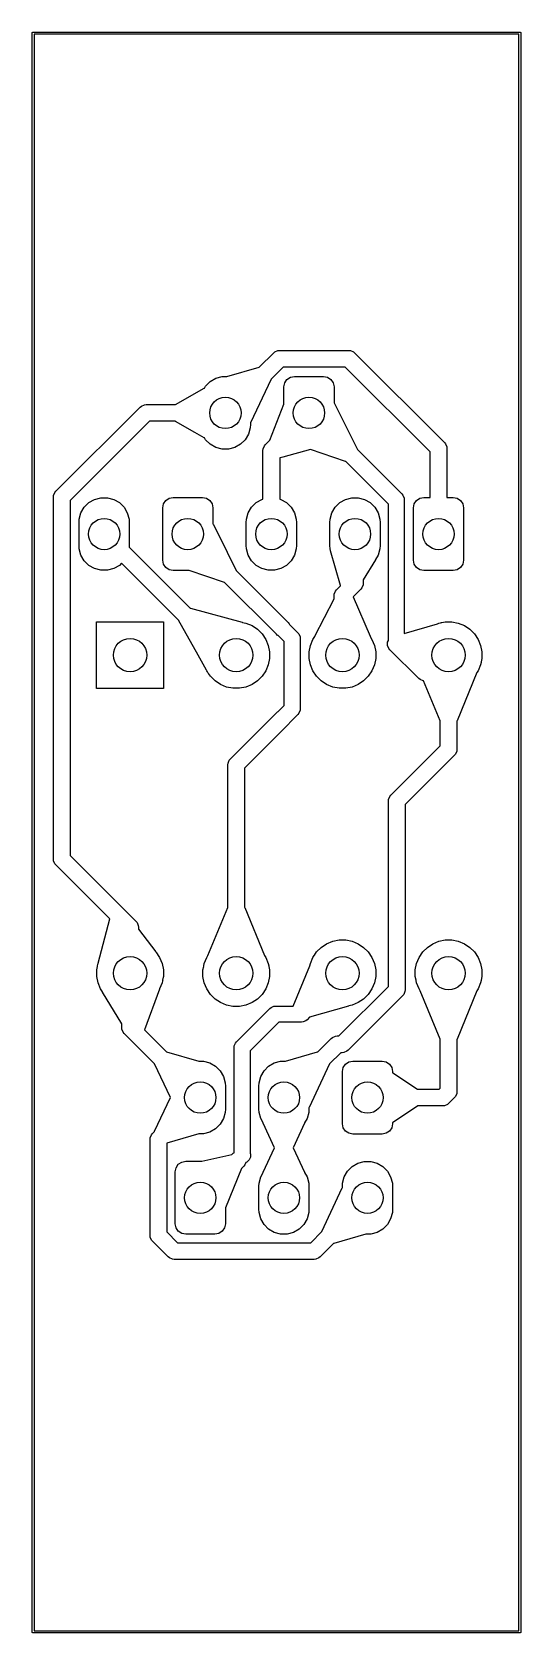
# Model space of a CAD drawing. Extents: x 144.8 to 156.5, y -78.8 to -40.5.
import ezdxf

# ---------------------------------------------------------------- set-up
doc = ezdxf.new("R2010")
doc.units = 0
doc.layers.add('BLACK', color=7, linetype='CONTINUOUS')

msp = doc.modelspace()

# ---------------------------------------------------------------- linework, layer by layer
at = {"layer": 'BLACK', "linetype": 'CONTINUOUS'}
for p, q in [((144.775, -40.5), (144.776903, -40.490433)), ((144.775, -78.8), (144.775, -40.5)), ((144.776903, -40.490433), (144.790433, -40.476903)), ((144.790433, -40.476903), (144.8, -40.475)), ((144.8, -40.475), (156.446071, -40.475)), ((144.825, -40.525), (144.825, -78.775)), ((156.421071, -40.525), (144.825, -40.525)), ((156.421071, -78.775), (156.421071, -40.525)), ((156.446071, -40.475), (156.455638, -40.476903)), ((156.455638, -40.476903), (156.469168, -40.490433)), ((156.469168, -40.490433), (156.471071, -40.5)), ((156.471071, -40.5), (156.471071, -78.8)), ((150.21138, -48.505777), (150.556492, -48.160666)), ((150.556492, -48.160666), (150.586799, -48.135793)), ((150.586799, -48.135793), (150.658895, -48.10593)), ((150.658895, -48.10593), (150.697913, -48.102087)), ((150.697913, -48.102087), (152.351004, -48.102087)), ((152.351004, -48.102087), (152.390022, -48.10593)), ((152.390022, -48.10593), (152.462118, -48.135793)), ((152.462118, -48.135793), (152.492425, -48.160666)), ((152.492425, -48.160666), (154.641421, -50.309661)), ((149.436856, -48.730133), (150.207133, -48.505314)), ((150.207133, -48.505314), (150.21138, -48.505777)), ((150.780755, -48.502087), (150.494224, -48.788617)), ((152.268162, -48.502087), (150.780755, -48.502087)), ((154.3, -50.533925), (152.268162, -48.502087)), ((148.205881, -49.396628), (148.889173, -49.004867)), ((148.889173, -49.004867), (148.898051, -49.003726)), ((148.898051, -49.003726), (148.898447, -49.003979)), ((148.898447, -49.003979), (148.923988, -48.959743)), ((148.923988, -48.959743), (149.034743, -48.848988)), ((149.034743, -48.848988), (149.17039, -48.770672)), ((149.17039, -48.770672), (149.321684, -48.730133)), ((149.321684, -48.730133), (149.436856, -48.730133)), ((150.493153, -48.793644), (150.004732, -49.838405)), ((150.494254, -48.788689), (150.493153, -48.793644)), ((150.494224, -48.788617), (150.494254, -48.788689)), ((150.8, -48.975), (150.81903, -48.879329)), ((150.8, -49.387622), (150.8, -48.975)), ((150.81903, -48.879329), (150.873223, -48.798223)), ((150.873223, -48.798223), (150.954329, -48.74403)), ((150.954329, -48.74403), (151.05, -48.725)), ((151.05, -48.725), (151.75, -48.725)), ((151.75, -48.725), (151.845671, -48.74403)), ((151.845671, -48.74403), (151.926777, -48.798223)), ((151.926777, -48.798223), (151.98097, -48.879329)), ((151.98097, -48.879329), (152, -48.975)), ((152, -48.975), (152, -49.356665)), ((145.3462, -51.473202), (147.360823, -49.458579)), ((147.360823, -49.458579), (147.39113, -49.433706)), ((147.39113, -49.433706), (147.463226, -49.403843)), ((147.463226, -49.403843), (147.502244, -49.4)), ((147.502244, -49.4), (148.202808, -49.4)), ((148.202808, -49.4), (148.203427, -49.398505)), ((148.203427, -49.398505), (148.205881, -49.396628)), ((150.462736, -50.254421), (150.79587, -49.391956)), ((150.79587, -49.391956), (150.8, -49.387622)), ((152, -49.356665), (152.004867, -49.361206)), ((152.004867, -49.361206), (152.123911, -49.599293)), ((147.585086, -49.8), (145.687621, -51.697465)), ((148.203278, -49.8), (147.585086, -49.8)), ((148.205881, -49.803371), (148.203278, -49.8)), ((148.666808, -50.067641), (148.205881, -49.803371)), ((150.004732, -49.838405), (150, -49.842732)), ((150, -49.842732), (150, -49.875)), ((152.123911, -49.599293), (152.560116, -50.471703)), ((148.889171, -50.195131), (148.666808, -50.067641)), ((148.89601, -50.196636), (148.889171, -50.195131)), ((148.898157, -50.195517), (148.89601, -50.196636)), ((148.923988, -50.240257), (148.898157, -50.195517)), ((149.954328, -50.10461), (149.876012, -50.240257)), ((149.994867, -49.953316), (149.954328, -50.10461)), ((150, -49.875), (149.994867, -49.953316)), ((149.034743, -50.351012), (148.923988, -50.240257)), ((149.17039, -50.429328), (149.034743, -50.351012)), ((149.321684, -50.469867), (149.17039, -50.429328)), ((149.478316, -50.469867), (149.321684, -50.469867)), ((149.62961, -50.429328), (149.478316, -50.469867)), ((149.765257, -50.351012), (149.62961, -50.429328)), ((149.876012, -50.240257), (149.765257, -50.351012)), ((150.3, -50.5), (150.303843, -50.460982)), ((150.3, -51.662738), (150.3, -50.5)), ((150.303843, -50.460982), (150.333706, -50.388886)), ((150.333706, -50.388886), (150.358579, -50.358579)), ((150.358579, -50.358579), (150.462736, -50.254421)), ((151.436749, -50.478488), (150.773169, -50.656146)), ((152.275952, -50.763346), (151.436749, -50.478488)), ((152.560116, -50.471703), (152.561914, -50.4753)), ((152.561914, -50.4753), (152.562202, -50.47936)), ((152.562202, -50.47936), (153.619176, -51.536333)), ((154.3, -51.625), (154.3, -50.533925)), ((154.641421, -50.309661), (154.666294, -50.339969)), ((154.666294, -50.339969), (154.696157, -50.412065)), ((154.696157, -50.412065), (154.7, -50.451083)), ((154.7, -50.451083), (154.7, -51.625)), ((150.701487, -50.675338), (150.7, -50.675533)), ((150.7, -50.675533), (150.7, -51.662738)), ((150.712801, -50.672309), (150.701487, -50.675338)), ((150.773169, -50.656146), (150.712801, -50.672309)), ((152.279713, -50.763967), (152.275952, -50.763346)), ((152.280711, -50.763553), (152.279713, -50.763967)), ((153.299717, -51.782559), (152.280711, -50.763553)), ((145.287621, -51.614623), (145.291464, -51.575605)), ((145.287621, -60.285921), (145.287621, -51.614623)), ((145.291464, -51.575605), (145.321327, -51.503509)), ((145.321327, -51.503509), (145.3462, -51.473202)), ((145.687621, -51.697465), (145.687621, -60.203078)), ((146.023988, -51.859743), (146.134743, -51.748988)), ((146.134743, -51.748988), (146.27039, -51.670672)), ((146.27039, -51.670672), (146.421684, -51.630133)), ((146.421684, -51.630133), (146.578316, -51.630133)), ((146.578316, -51.630133), (146.72961, -51.670672)), ((146.72961, -51.670672), (146.865257, -51.748988)), ((146.865257, -51.748988), (146.976012, -51.859743)), ((147.91903, -51.779329), (147.973223, -51.698223)), ((147.973223, -51.698223), (148.054329, -51.64403)), ((148.054329, -51.64403), (148.15, -51.625)), ((148.15, -51.625), (148.85, -51.625)), ((148.85, -51.625), (148.945671, -51.64403)), ((148.945671, -51.64403), (149.026777, -51.698223)), ((149.026777, -51.698223), (149.08097, -51.779329)), ((150.023988, -51.859743), (150.134743, -51.748988)), ((150.134743, -51.748988), (150.27039, -51.670672)), ((150.27039, -51.670672), (150.3, -51.662738)), ((150.7, -51.662738), (150.72961, -51.670672)), ((150.72961, -51.670672), (150.865257, -51.748988)), ((150.865257, -51.748988), (150.976012, -51.859743)), ((152.023988, -51.859743), (152.134743, -51.748988)), ((152.134743, -51.748988), (152.27039, -51.670672)), ((152.27039, -51.670672), (152.421684, -51.630133)), ((152.421684, -51.630133), (152.578316, -51.630133)), ((152.578316, -51.630133), (152.72961, -51.670672)), ((152.72961, -51.670672), (152.865257, -51.748988)), ((152.865257, -51.748988), (152.976012, -51.859743)), ((153.619176, -51.536333), (153.644049, -51.566641)), ((153.644049, -51.566641), (153.673912, -51.638737)), ((153.673912, -51.638737), (153.673912, -51.647449)), ((153.673912, -51.647449), (153.676066, -51.65265)), ((153.676066, -51.65265), (153.679717, -51.689717)), ((153.679717, -51.689717), (153.679717, -54.886195)), ((153.91903, -51.779329), (153.973223, -51.698223)), ((153.973223, -51.698223), (154.054329, -51.64403)), ((154.054329, -51.64403), (154.15, -51.625)), ((154.15, -51.625), (154.3, -51.625)), ((154.7, -51.625), (154.85, -51.625)), ((154.85, -51.625), (154.945671, -51.64403)), ((154.945671, -51.64403), (155.026777, -51.698223)), ((155.026777, -51.698223), (155.08097, -51.779329)), ((145.9, -52.225), (145.905133, -52.146684)), ((145.905133, -52.146684), (145.945672, -51.99539)), ((145.945672, -51.99539), (146.023988, -51.859743)), ((146.976012, -51.859743), (147.054328, -51.99539)), ((147.054328, -51.99539), (147.094867, -52.146684)), ((147.094867, -52.146684), (147.1, -52.225)), ((147.9, -51.875), (147.91903, -51.779329)), ((147.9, -53.125), (147.9, -51.875)), ((149.08097, -51.779329), (149.1, -51.875)), ((149.1, -51.875), (149.1, -52.256665)), ((149.9, -52.225), (149.905133, -52.146684)), ((149.905133, -52.146684), (149.945672, -51.99539)), ((149.945672, -51.99539), (150.023988, -51.859743)), ((150.976012, -51.859743), (151.054328, -51.99539)), ((151.054328, -51.99539), (151.094867, -52.146684)), ((151.094867, -52.146684), (151.1, -52.225)), ((151.9, -52.225), (151.905133, -52.146684)), ((151.905133, -52.146684), (151.945672, -51.99539)), ((151.945672, -51.99539), (152.023988, -51.859743)), ((152.976012, -51.859743), (153.054328, -51.99539)), ((153.054328, -51.99539), (153.094867, -52.146684)), ((153.094867, -52.146684), (153.1, -52.225)), ((153.299717, -55.046893), (153.299717, -51.782559)), ((153.9, -51.875), (153.91903, -51.779329)), ((153.9, -53.125), (153.9, -51.875)), ((155.08097, -51.779329), (155.1, -51.875)), ((155.1, -51.875), (155.1, -53.125)), ((145.9, -52.775), (145.9, -52.225)), ((147.1, -52.225), (147.1, -52.775)), ((149.1, -52.256665), (149.104867, -52.261206)), ((149.104867, -52.261206), (149.223911, -52.499293)), ((149.223911, -52.499293), (149.660116, -53.371703)), ((149.9, -52.775), (149.9, -52.225)), ((151.1, -52.225), (151.1, -52.775)), ((151.9, -52.775), (151.9, -52.225)), ((153.1, -52.225), (153.1, -52.775)), ((145.905133, -52.853316), (145.9, -52.775)), ((145.945672, -53.00461), (145.905133, -52.853316)), ((147.1, -52.775), (147.097406, -52.814564)), ((147.097406, -52.814564), (148.561037, -54.278194)), ((149.905133, -52.853316), (149.9, -52.775)), ((149.945672, -53.00461), (149.905133, -52.853316)), ((151.094867, -52.853316), (151.054328, -53.00461)), ((151.1, -52.775), (151.094867, -52.853316)), ((151.905133, -52.853316), (151.9, -52.775)), ((151.915236, -52.891021), (151.905133, -52.853316)), ((151.913905, -52.900283), (151.914903, -52.891384)), ((152.154965, -53.735161), (151.913905, -52.900283)), ((151.914903, -52.891384), (151.915236, -52.891021)), ((153.094867, -52.853316), (153.054328, -53.00461)), ((153.1, -52.775), (153.094867, -52.853316)), ((146.023988, -53.140257), (145.945672, -53.00461)), ((146.134743, -53.251012), (146.023988, -53.140257)), ((146.27039, -53.329328), (146.134743, -53.251012)), ((146.865257, -53.251012), (146.72961, -53.329328)), ((146.916713, -53.199555), (146.865257, -53.251012)), ((148.280076, -54.562919), (146.916713, -53.199555)), ((147.91903, -53.220671), (147.9, -53.125)), ((147.973223, -53.301777), (147.91903, -53.220671)), ((148.054329, -53.35597), (147.973223, -53.301777)), ((150.023988, -53.140257), (149.945672, -53.00461)), ((150.134743, -53.251012), (150.023988, -53.140257)), ((150.27039, -53.329328), (150.134743, -53.251012)), ((150.865257, -53.251012), (150.72961, -53.329328)), ((150.976012, -53.140257), (150.865257, -53.251012)), ((151.054328, -53.00461), (150.976012, -53.140257)), ((152.994529, -53.115431), (152.7, -53.595181)), ((152.9962, -53.110476), (152.994529, -53.115431)), ((153.054328, -53.00461), (152.995172, -53.107069)), ((152.995172, -53.107069), (152.9962, -53.110476)), ((153.91903, -53.220671), (153.9, -53.125)), ((153.973223, -53.301777), (153.91903, -53.220671)), ((154.054329, -53.35597), (153.973223, -53.301777)), ((155.026777, -53.301777), (154.945671, -53.35597)), ((155.08097, -53.220671), (155.026777, -53.301777)), ((155.1, -53.125), (155.08097, -53.220671)), ((146.421684, -53.369867), (146.27039, -53.329328)), ((146.578316, -53.369867), (146.421684, -53.369867)), ((146.72961, -53.329328), (146.578316, -53.369867)), ((148.15, -53.375), (148.054329, -53.35597)), ((148.53118, -53.375), (148.15, -53.375)), ((148.534153, -53.377607), (148.53118, -53.375)), ((149.375952, -53.663346), (148.534153, -53.377607)), ((149.379713, -53.663967), (149.375952, -53.663346)), ((149.380711, -53.663553), (149.379713, -53.663967)), ((150.619579, -54.902421), (149.380711, -53.663553)), ((149.660116, -53.371703), (149.661914, -53.3753)), ((149.661914, -53.3753), (149.662202, -53.37936)), ((149.662202, -53.37936), (150.902421, -54.619579)), ((150.421684, -53.369867), (150.27039, -53.329328)), ((150.578316, -53.369867), (150.421684, -53.369867)), ((150.72961, -53.329328), (150.578316, -53.369867)), ((152.7, -53.6767), (152.696157, -53.715718)), ((152.7, -53.595181), (152.7, -53.6767)), ((154.15, -53.375), (154.054329, -53.35597)), ((154.85, -53.375), (154.15, -53.375)), ((154.945671, -53.35597), (154.85, -53.375)), ((151.539617, -54.946267), (152, -54.055325)), ((152, -53.9767), (152.003843, -53.937682)), ((152, -54.055325), (152, -53.9767)), ((152.003843, -53.937682), (152.033706, -53.865586)), ((152.033706, -53.865586), (152.058579, -53.835279)), ((152.058579, -53.835279), (152.15635, -53.737507)), ((152.15635, -53.737507), (152.154965, -53.735161)), ((152.641421, -53.818121), (152.455192, -54.004349)), ((152.455192, -54.004349), (152.456383, -54.006104)), ((152.456383, -54.006104), (152.861325, -54.9466)), ((152.666294, -53.787814), (152.641421, -53.818121)), ((152.696157, -53.715718), (152.666294, -53.787814)), ((148.561037, -54.278194), (148.562541, -54.277572)), ((148.562541, -54.277572), (148.565589, -54.277976)), ((148.565589, -54.277976), (149.805521, -54.612525)), ((146.32, -56.2), (146.32, -54.6)), ((146.32, -54.6), (147.92, -54.6)), ((147.92, -54.6), (147.92, -56.2)), ((148.28053, -54.566778), (148.280076, -54.562919)), ((148.74825, -55.403403), (148.28053, -54.566778)), ((149.805521, -54.612525), (149.812616, -54.617989)), ((149.812616, -54.617989), (149.812722, -54.618633)), ((149.812722, -54.618633), (149.892228, -54.634448)), ((149.892228, -54.634448), (150.037117, -54.694463)), ((150.037117, -54.694463), (150.167515, -54.781592)), ((150.167515, -54.781592), (150.278408, -54.892485)), ((150.902421, -54.619579), (150.927294, -54.649886)), ((150.927294, -54.649886), (150.933451, -54.664751)), ((150.933451, -54.664751), (151.13435, -54.86565)), ((153.679717, -54.886195), (154.475223, -54.64793)), ((154.475223, -54.64793), (154.507772, -54.634448)), ((154.507772, -54.634448), (154.544882, -54.627066)), ((154.544882, -54.627066), (154.571593, -54.619066)), ((154.571593, -54.619066), (154.5805, -54.619975)), ((154.5805, -54.619975), (154.580504, -54.61998)), ((154.580504, -54.61998), (154.661586, -54.603852)), ((154.661586, -54.603852), (154.818414, -54.603852)), ((154.818414, -54.603852), (154.972228, -54.634448)), ((154.972228, -54.634448), (155.117117, -54.694463)), ((155.117117, -54.694463), (155.247515, -54.781592)), ((155.247515, -54.781592), (155.358408, -54.892485)), ((150.278408, -54.892485), (150.365537, -55.022883)), ((150.365537, -55.022883), (150.425552, -55.167772)), ((150.425552, -55.167772), (150.456148, -55.321586)), ((150.649886, -54.927294), (150.619579, -54.902421)), ((150.664751, -54.933451), (150.649886, -54.927294)), ((150.81, -55.0787), (150.664751, -54.933451)), ((150.81, -56.60775), (150.81, -55.0787)), ((151.13435, -54.86565), (151.157979, -54.894442)), ((151.157979, -54.894442), (151.186349, -54.962933)), ((151.186349, -54.962933), (151.19, -55)), ((151.19, -55), (151.19, -56.68645)), ((151.403852, -55.321586), (151.434448, -55.167772)), ((151.434448, -55.167772), (151.494463, -55.022883)), ((151.494463, -55.022883), (151.539542, -54.955416)), ((151.538534, -54.953904), (151.539617, -54.946267)), ((151.539542, -54.955416), (151.538534, -54.953904)), ((152.861449, -54.955554), (152.860956, -54.956163)), ((152.860956, -54.956163), (152.905537, -55.022883)), ((152.861325, -54.9466), (152.861449, -54.955554)), ((152.905537, -55.022883), (152.965552, -55.167772)), ((152.965552, -55.167772), (152.996148, -55.321586)), ((153.281598, -55.090637), (153.299717, -55.046893)), ((153.281598, -55.168673), (153.281598, -55.090637)), ((153.311461, -55.240769), (153.281598, -55.168673)), ((155.358408, -54.892485), (155.445537, -55.022883)), ((155.445537, -55.022883), (155.505552, -55.167772)), ((155.505552, -55.167772), (155.536148, -55.321586)), ((148.9467, -55.758377), (148.74825, -55.403403)), ((150.456148, -55.478414), (150.425552, -55.632228)), ((150.456148, -55.321586), (150.456148, -55.478414)), ((151.403852, -55.478414), (151.403852, -55.321586)), ((151.434448, -55.632228), (151.403852, -55.478414)), ((152.996148, -55.478414), (152.965552, -55.632228)), ((152.996148, -55.321586), (152.996148, -55.478414)), ((153.336334, -55.271076), (153.311461, -55.240769)), ((154.027178, -55.961921), (153.336334, -55.271076)), ((155.516987, -55.574741), (155.505552, -55.632228)), ((155.519258, -55.569192), (155.516987, -55.574741)), ((155.536148, -55.478414), (155.51921, -55.56356)), ((155.51921, -55.56356), (155.519902, -55.567058)), ((155.519902, -55.567058), (155.519258, -55.569192)), ((155.536148, -55.321586), (155.536148, -55.478414)), ((148.954463, -55.777117), (148.9467, -55.758377)), ((148.971083, -55.801991), (148.954463, -55.777117)), ((148.98865, -55.833413), (148.971083, -55.801991)), ((148.989126, -55.834192), (148.98865, -55.833413)), ((148.995414, -55.838405), (148.989126, -55.834192)), ((149.041592, -55.907515), (148.995414, -55.838405)), ((149.152485, -56.018408), (149.041592, -55.907515)), ((150.278408, -55.907515), (150.167515, -56.018408)), ((150.365537, -55.777117), (150.278408, -55.907515)), ((150.425552, -55.632228), (150.365537, -55.777117)), ((151.494463, -55.777117), (151.434448, -55.632228)), ((151.581592, -55.907515), (151.494463, -55.777117)), ((151.692485, -56.018408), (151.581592, -55.907515)), ((152.818408, -55.907515), (152.707515, -56.018408)), ((152.905537, -55.777117), (152.818408, -55.907515)), ((152.965552, -55.632228), (152.905537, -55.777117)), ((154.057486, -55.986794), (154.027178, -55.961921)), ((154.129582, -56.016657), (154.057486, -55.986794)), ((155.416194, -55.821031), (154.942975, -56.977359)), ((155.445537, -55.777117), (155.416194, -55.821031)), ((155.505552, -55.632228), (155.445537, -55.777117)), ((147.92, -56.2), (146.32, -56.2)), ((149.282883, -56.105537), (149.152485, -56.018408)), ((149.427772, -56.165552), (149.282883, -56.105537)), ((149.581586, -56.196148), (149.427772, -56.165552)), ((149.738414, -56.196148), (149.581586, -56.196148)), ((149.892228, -56.165552), (149.738414, -56.196148)), ((150.037117, -56.105537), (149.892228, -56.165552)), ((150.167515, -56.018408), (150.037117, -56.105537)), ((151.822883, -56.105537), (151.692485, -56.018408)), ((151.967772, -56.165552), (151.822883, -56.105537)), ((152.121586, -56.196148), (151.967772, -56.165552)), ((152.278414, -56.196148), (152.121586, -56.196148)), ((152.432228, -56.165552), (152.278414, -56.196148)), ((152.577117, -56.105537), (152.432228, -56.165552)), ((152.707515, -56.018408), (152.577117, -56.105537)), ((154.143863, -56.016657), (154.129582, -56.016657)), ((154.537025, -56.977359), (154.143863, -56.016657)), ((150.649886, -56.759156), (150.664751, -56.752998)), ((150.664751, -56.752998), (150.81, -56.60775)), ((151.186349, -56.723517), (151.157979, -56.792008)), ((151.19, -56.68645), (151.186349, -56.723517)), ((149.518579, -57.885029), (150.619579, -56.784029)), ((150.902421, -57.066871), (149.86, -58.109292)), ((150.619579, -56.784029), (150.649886, -56.759156)), ((150.927294, -57.036564), (150.902421, -57.066871)), ((150.933451, -57.021698), (150.927294, -57.036564)), ((151.13435, -56.8208), (150.933451, -57.021698)), ((151.157979, -56.792008), (151.13435, -56.8208)), ((154.53958, -56.981201), (154.537025, -56.977359)), ((154.54, -56.981374), (154.53958, -56.981201)), ((154.54, -57.577158), (154.54, -56.981374)), ((154.942975, -56.977359), (154.94, -56.980359)), ((154.94, -56.980359), (154.94, -57.66)), ((149.493706, -57.915336), (149.518579, -57.885029)), ((153.358579, -58.758579), (154.54, -57.577158)), ((154.881421, -57.801421), (153.7, -58.982842)), ((154.906294, -57.771114), (154.881421, -57.801421)), ((154.936157, -57.699018), (154.906294, -57.771114)), ((154.94, -57.66), (154.936157, -57.699018)), ((149.46, -58.02645), (149.463843, -57.987432)), ((149.46, -61.439639), (149.46, -58.02645)), ((149.463843, -57.987432), (149.493706, -57.915336)), ((149.86, -58.109292), (149.86, -61.438625)), ((153.3, -58.9), (153.303843, -58.860982)), ((153.3, -63.335629), (153.3, -58.9)), ((153.303843, -58.860982), (153.333706, -58.788886)), ((153.333706, -58.788886), (153.358579, -58.758579)), ((153.7, -58.982842), (153.7, -63.418471)), ((145.687621, -60.203078), (147.261422, -61.776879)), ((145.291464, -60.324939), (145.287621, -60.285921)), ((145.321327, -60.397035), (145.291464, -60.324939)), ((145.3462, -60.427342), (145.321327, -60.397035)), ((146.6377, -61.718842), (145.3462, -60.427342)), ((146.357136, -62.78128), (146.636292, -61.721294)), ((146.636292, -61.721294), (146.6377, -61.718842)), ((148.983803, -62.598971), (149.457025, -61.44264)), ((149.457025, -61.44264), (149.46, -61.439639)), ((149.86, -61.438625), (149.86042, -61.438799)), ((149.86042, -61.438799), (149.862975, -61.442641)), ((149.862975, -61.442641), (150.336195, -62.598969)), ((147.261422, -61.776879), (147.286294, -61.807186)), ((147.286294, -61.807186), (147.316157, -61.879282)), ((147.316157, -61.879282), (147.32, -61.9183)), ((147.32, -61.9183), (147.32, -61.962568)), ((147.32, -61.962568), (147.7339, -62.507977)), ((147.7339, -62.507977), (147.738408, -62.512485)), ((151.581592, -62.512485), (151.692485, -62.401592)), ((151.692485, -62.401592), (151.822883, -62.314463)), ((151.822883, -62.314463), (151.967772, -62.254448)), ((151.967772, -62.254448), (152.121586, -62.223852)), ((152.121586, -62.223852), (152.278414, -62.223852)), ((152.278414, -62.223852), (152.432228, -62.254448)), ((152.432228, -62.254448), (152.577117, -62.314463)), ((152.577117, -62.314463), (152.707515, -62.401592)), ((152.707515, -62.401592), (152.818408, -62.512485)), ((154.121592, -62.512485), (154.232485, -62.401592)), ((154.232485, -62.401592), (154.362883, -62.314463)), ((154.362883, -62.314463), (154.507772, -62.254448)), ((154.507772, -62.254448), (154.661586, -62.223852)), ((154.661586, -62.223852), (154.818414, -62.223852)), ((154.818414, -62.223852), (154.972228, -62.254448)), ((154.972228, -62.254448), (155.117117, -62.314463)), ((155.117117, -62.314463), (155.247515, -62.401592)), ((155.247515, -62.401592), (155.358408, -62.512485)), ((146.323852, -62.941586), (146.339962, -62.860594)), ((146.338377, -62.852596), (146.33853, -62.851933)), ((146.339962, -62.860594), (146.338377, -62.852596)), ((146.33853, -62.851933), (146.351425, -62.802968)), ((146.351425, -62.802968), (146.354448, -62.787772)), ((146.354448, -62.787772), (146.357136, -62.78128)), ((147.738408, -62.512485), (147.746415, -62.524468)), ((147.746415, -62.524468), (147.777673, -62.565658)), ((147.777673, -62.565658), (147.779945, -62.57432)), ((147.779945, -62.57432), (147.779842, -62.574495)), ((147.779842, -62.574495), (147.825537, -62.642883)), ((147.825537, -62.642883), (147.885552, -62.787772)), ((147.885552, -62.787772), (147.916148, -62.941586)), ((148.863852, -62.941586), (148.880788, -62.856441)), ((148.880097, -62.852941), (148.880739, -62.850813)), ((148.880788, -62.856441), (148.880097, -62.852941)), ((148.880739, -62.850813), (148.883013, -62.845254)), ((148.883013, -62.845254), (148.894448, -62.787772)), ((148.894448, -62.787772), (148.954463, -62.642883)), ((148.954463, -62.642883), (148.983803, -62.598971)), ((150.336195, -62.598969), (150.365537, -62.642883)), ((150.365537, -62.642883), (150.425552, -62.787772)), ((150.425552, -62.787772), (150.436986, -62.845256)), ((150.436986, -62.845256), (150.439258, -62.850807)), ((150.439258, -62.850807), (150.439233, -62.856553)), ((150.439233, -62.856553), (150.456148, -62.941586)), ((151.022297, -63.807605), (151.423369, -62.843468)), ((151.423369, -62.843468), (151.434448, -62.787772)), ((151.434448, -62.787772), (151.494463, -62.642883)), ((151.494463, -62.642883), (151.527179, -62.593919)), ((151.527179, -62.593919), (151.529361, -62.588675)), ((151.529361, -62.588675), (151.53332, -62.584728)), ((151.53332, -62.584728), (151.581592, -62.512485)), ((152.818408, -62.512485), (152.905537, -62.642883)), ((152.905537, -62.642883), (152.965552, -62.787772)), ((152.965552, -62.787772), (152.996148, -62.941586)), ((153.943852, -62.941586), (153.974448, -62.787772)), ((153.974448, -62.787772), (154.034463, -62.642883)), ((154.034463, -62.642883), (154.121592, -62.512485)), ((155.358408, -62.512485), (155.445537, -62.642883)), ((155.445537, -62.642883), (155.505552, -62.787772)), ((155.505552, -62.787772), (155.536148, -62.941586)), ((146.323852, -63.098414), (146.323852, -62.941586)), ((146.354448, -63.252228), (146.323852, -63.098414)), ((146.414463, -63.397117), (146.354448, -63.252228)), ((147.885552, -63.252228), (147.825537, -63.397117)), ((147.896057, -63.199414), (147.885552, -63.252228)), ((147.899917, -63.188902), (147.896057, -63.199414)), ((147.916148, -63.098414), (147.899453, -63.182343)), ((147.899453, -63.182343), (147.900408, -63.187161)), ((147.900408, -63.187161), (147.899917, -63.188902)), ((147.916148, -62.941586), (147.916148, -63.098414)), ((148.863852, -63.098414), (148.863852, -62.941586)), ((148.894448, -63.252228), (148.863852, -63.098414)), ((148.954463, -63.397117), (148.894448, -63.252228)), ((150.425552, -63.252228), (150.365537, -63.397117)), ((150.456148, -63.098414), (150.425552, -63.252228)), ((150.456148, -62.941586), (150.456148, -63.098414)), ((152.965552, -63.252228), (152.905537, -63.397117)), ((152.996148, -63.098414), (152.965552, -63.252228)), ((152.996148, -62.941586), (152.996148, -63.098414)), ((153.943852, -63.098414), (153.943852, -62.941586)), ((153.960765, -63.183442), (153.943852, -63.098414)), ((153.960741, -63.189192), (153.960765, -63.183442)), ((153.963013, -63.194745), (153.960741, -63.189192)), ((153.974448, -63.252228), (153.963013, -63.194745)), ((154.034463, -63.397117), (153.974448, -63.252228)), ((155.505552, -63.252228), (155.445537, -63.397117)), ((155.516987, -63.194741), (155.505552, -63.252228)), ((155.519258, -63.189192), (155.516987, -63.194741)), ((155.536148, -63.098414), (155.51921, -63.18356)), ((155.51921, -63.18356), (155.519902, -63.187058)), ((155.519902, -63.187058), (155.519258, -63.189192)), ((155.536148, -62.941586), (155.536148, -63.098414)), ((146.4596, -63.46467), (146.414463, -63.397117)), ((146.459256, -63.465162), (146.4596, -63.46467)), ((146.460607, -63.474014), (146.459256, -63.465162)), ((146.92, -64.233247), (146.460607, -63.474014)), ((147.820958, -63.403969), (147.463571, -64.377421)), ((147.825537, -63.397117), (147.820958, -63.403969)), ((149.041592, -63.527515), (148.954463, -63.397117)), ((149.152485, -63.638408), (149.041592, -63.527515)), ((149.282883, -63.725537), (149.152485, -63.638408)), ((150.167515, -63.638408), (150.037117, -63.725537)), ((150.278408, -63.527515), (150.167515, -63.638408)), ((150.365537, -63.397117), (150.278408, -63.527515)), ((152.111629, -64.524), (153.3, -63.335629)), ((153.641421, -63.559892), (152.335892, -64.865421)), ((152.707515, -63.638408), (152.577117, -63.725537)), ((152.818408, -63.527515), (152.707515, -63.638408)), ((152.905537, -63.397117), (152.818408, -63.527515)), ((153.666294, -63.529585), (153.641421, -63.559892)), ((153.696157, -63.457489), (153.666294, -63.529585)), ((153.7, -63.418471), (153.696157, -63.457489)), ((154.063803, -63.441028), (154.034463, -63.397117)), ((154.537025, -64.597359), (154.063803, -63.441028)), ((155.416194, -63.441031), (154.942975, -64.597359)), ((155.445537, -63.397117), (155.416194, -63.441031)), ((149.427772, -63.785552), (149.282883, -63.725537)), ((149.581586, -63.816148), (149.427772, -63.785552)), ((149.738414, -63.816148), (149.581586, -63.816148)), ((149.665053, -64.666247), (150.46565, -63.86565)), ((149.892228, -63.785552), (149.738414, -63.816148)), ((150.037117, -63.725537), (149.892228, -63.785552)), ((150.46565, -63.86565), (150.494442, -63.842021)), ((150.494442, -63.842021), (150.562933, -63.813651)), ((150.562933, -63.813651), (150.6, -63.81)), ((150.6, -63.81), (151.021767, -63.81)), ((151.021767, -63.81), (151.022198, -63.807843)), ((151.022198, -63.807843), (151.022297, -63.807605)), ((152.345757, -63.807605), (151.4113, -64.077399)), ((152.352232, -63.802876), (152.345757, -63.807605)), ((152.352526, -63.801405), (152.352232, -63.802876)), ((152.432228, -63.785552), (152.352526, -63.801405)), ((152.577117, -63.725537), (152.432228, -63.785552)), ((146.92, -64.32), (146.92, -64.233247)), ((146.923843, -64.359018), (146.92, -64.32)), ((146.953706, -64.431114), (146.923843, -64.359018)), ((147.463571, -64.377421), (147.462281, -64.379439)), ((147.462281, -64.379439), (147.988244, -64.905401)), ((150.6787, -64.19), (149.989403, -64.879297)), ((151.22, -64.19), (150.6787, -64.19)), ((151.257067, -64.186349), (151.22, -64.19)), ((151.325558, -64.157979), (151.257067, -64.186349)), ((151.35435, -64.13435), (151.325558, -64.157979)), ((151.4113, -64.077399), (151.35435, -64.13435)), ((146.978579, -64.461421), (146.953706, -64.431114)), ((147.706661, -65.189503), (146.978579, -64.461421)), ((149.609403, -64.800597), (149.613054, -64.76353)), ((149.609403, -67.324621), (149.609403, -64.800597)), ((149.613054, -64.76353), (149.641424, -64.695039)), ((149.641424, -64.695039), (149.665053, -64.666247)), ((151.611379, -64.905777), (151.934579, -64.582578)), ((151.934579, -64.582578), (151.964886, -64.557706)), ((151.964886, -64.557706), (152.036982, -64.527843)), ((152.036982, -64.527843), (152.076, -64.524)), ((152.076, -64.524), (152.111629, -64.524)), ((154.53958, -64.601201), (154.537025, -64.597359)), ((154.54, -64.601374), (154.53958, -64.601201)), ((154.54, -65.777158), (154.54, -64.601374)), ((154.942975, -64.597359), (154.94, -64.600359)), ((154.94, -64.600359), (154.94, -65.86)), ((147.706846, -65.193644), (147.706661, -65.189503)), ((148.083813, -65.999999), (147.706846, -65.193644)), ((147.988244, -64.905401), (147.989589, -64.904845)), ((147.989589, -64.904845), (147.992865, -64.905313)), ((147.992865, -64.905313), (148.763143, -65.130133)), ((148.763143, -65.130133), (148.878316, -65.130133)), ((148.878316, -65.130133), (149.02961, -65.170672)), ((149.02961, -65.170672), (149.165257, -65.248988)), ((149.989403, -64.879297), (149.989403, -67.331503)), ((150.434743, -65.248988), (150.57039, -65.170672)), ((150.57039, -65.170672), (150.721684, -65.130133)), ((150.721684, -65.130133), (150.836856, -65.130133)), ((150.836856, -65.130133), (151.607133, -64.905314)), ((151.893153, -65.193644), (151.404732, -66.238405)), ((151.607133, -64.905314), (151.611379, -64.905777)), ((151.894254, -65.188689), (151.893153, -65.193644)), ((152.158843, -64.924), (151.894224, -65.188618)), ((151.894224, -65.188618), (151.894254, -65.188689)), ((152.194471, -64.924), (152.158843, -64.924)), ((152.233489, -64.920157), (152.194471, -64.924)), ((152.305585, -64.890294), (152.233489, -64.920157)), ((152.273223, -65.198223), (152.354329, -65.14403)), ((152.335892, -64.865421), (152.305585, -64.890294)), ((152.354329, -65.14403), (152.45, -65.125)), ((152.45, -65.125), (153.15, -65.125)), ((153.15, -65.125), (153.245671, -65.14403)), ((153.245671, -65.14403), (153.326777, -65.198223)), ((149.165257, -65.248988), (149.276012, -65.359743)), ((149.276012, -65.359743), (149.354328, -65.49539)), ((149.354328, -65.49539), (149.394867, -65.646684)), ((150.205133, -65.646684), (150.245672, -65.49539)), ((150.245672, -65.49539), (150.323988, -65.359743)), ((150.323988, -65.359743), (150.434743, -65.248988)), ((152.2, -65.375), (152.21903, -65.279329)), ((152.2, -66.625), (152.2, -65.375)), ((152.21903, -65.279329), (152.273223, -65.198223)), ((153.326777, -65.198223), (153.38097, -65.279329)), ((153.38097, -65.279329), (153.4, -65.375)), ((153.4, -65.375), (153.4, -65.403966)), ((153.4, -65.403966), (153.401493, -65.40335)), ((153.401493, -65.40335), (153.407972, -65.405314)), ((153.407972, -65.405314), (153.99479, -65.796527)), ((149.394867, -65.646684), (149.4, -65.725)), ((149.4, -65.725), (149.4, -66.275)), ((150.2, -65.725), (150.205133, -65.646684)), ((150.2, -66.275), (150.2, -65.725)), ((153.99479, -65.796527), (153.997116, -65.8)), ((153.997116, -65.8), (154.517158, -65.8)), ((154.517158, -65.8), (154.54, -65.777158)), ((154.936157, -65.899018), (154.906294, -65.971114)), ((154.94, -65.86), (154.936157, -65.899018)), ((147.706846, -66.806355), (148.083813, -65.999999)), ((149.4, -66.275), (149.394867, -66.353316)), ((150.205133, -66.353316), (150.2, -66.275)), ((151.4, -66.275), (151.394867, -66.353316)), ((151.404732, -66.238405), (151.4, -66.242732)), ((151.4, -66.242732), (151.4, -66.275)), ((153.99479, -66.203473), (153.407973, -66.594684)), ((153.996573, -66.202011), (153.99479, -66.203473)), ((153.997406, -66.2), (153.996573, -66.202011)), ((154.6, -66.2), (153.997406, -66.2)), ((154.639018, -66.196157), (154.6, -66.2)), ((154.711114, -66.166294), (154.639018, -66.196157)), ((154.741421, -66.141421), (154.711114, -66.166294)), ((154.881421, -66.001421), (154.741421, -66.141421)), ((154.906294, -65.971114), (154.881421, -66.001421)), ((149.276012, -66.640257), (149.165257, -66.751012)), ((149.354328, -66.50461), (149.276012, -66.640257)), ((149.394867, -66.353316), (149.354328, -66.50461)), ((150.245672, -66.50461), (150.205133, -66.353316)), ((150.304038, -66.605703), (150.245672, -66.50461)), ((150.303835, -66.606062), (150.304038, -66.605703)), ((150.304227, -66.615008), (150.303835, -66.606062)), ((150.577101, -67.199999), (150.304227, -66.615008)), ((151.295772, -66.615008), (151.022897, -67.199999)), ((151.354328, -66.50461), (151.295424, -66.606632)), ((151.295424, -66.606632), (151.296811, -66.611222)), ((151.296811, -66.611222), (151.295772, -66.615008)), ((151.394867, -66.353316), (151.354328, -66.50461)), ((152.21903, -66.720671), (152.2, -66.625)), ((152.273223, -66.801777), (152.21903, -66.720671)), ((153.38097, -66.720671), (153.326777, -66.801777)), ((153.4, -66.625), (153.38097, -66.720671)), ((153.407973, -66.594684), (153.4, -66.596261)), ((153.4, -66.596261), (153.4, -66.625)), ((147.599, -67.001), (147.602843, -66.961982)), ((147.599, -69.30158), (147.599, -67.001)), ((147.602843, -66.961982), (147.632706, -66.889886)), ((147.632706, -66.889886), (147.657579, -66.859579)), ((147.657579, -66.859579), (147.705775, -66.811382)), ((147.705745, -66.81131), (147.706846, -66.806355)), ((147.705775, -66.811382), (147.705745, -66.81131)), ((148.763142, -66.869867), (147.999, -67.092894)), ((147.999, -67.092894), (147.999, -69.218738)), ((148.878316, -66.869867), (148.763142, -66.869867)), ((149.02961, -66.829328), (148.878316, -66.869867)), ((149.165257, -66.751012), (149.02961, -66.829328)), ((152.354329, -66.85597), (152.273223, -66.801777)), ((152.45, -66.875), (152.354329, -66.85597)), ((153.15, -66.875), (152.45, -66.875)), ((153.245671, -66.85597), (153.15, -66.875)), ((153.326777, -66.801777), (153.245671, -66.85597)), ((148.835298, -67.523), (149.557817, -67.359339)), ((149.557817, -67.359339), (149.559578, -67.357579)), ((149.559578, -67.357579), (149.589886, -67.332706)), ((149.589886, -67.332706), (149.609403, -67.324621)), ((149.969344, -67.494193), (149.916923, -67.546614)), ((149.997714, -67.425702), (149.969344, -67.494193)), ((149.989403, -67.331503), (149.997714, -67.351568)), ((149.997714, -67.351568), (149.997714, -67.425702)), ((150.304225, -67.784995), (150.577101, -67.199999)), ((151.022897, -67.199999), (151.295772, -67.784991)), ((148.2, -67.775), (148.21903, -67.679329)), ((148.2, -69.025), (148.2, -67.775)), ((148.21903, -67.679329), (148.273223, -67.598223)), ((148.273223, -67.598223), (148.354329, -67.54403)), ((148.354329, -67.54403), (148.45, -67.525)), ((148.45, -67.525), (148.831536, -67.525)), ((148.831536, -67.525), (148.835298, -67.523)), ((149.785658, -67.697184), (149.404422, -68.637618)), ((149.842421, -67.640422), (149.785658, -67.697184)), ((149.867294, -67.610114), (149.842421, -67.640422)), ((149.888765, -67.558277), (149.867294, -67.610114)), ((149.916923, -67.546614), (149.888765, -67.558277)), ((150.245672, -67.89539), (150.304574, -67.793367)), ((150.303188, -67.788777), (150.304225, -67.784995)), ((150.304574, -67.793367), (150.303188, -67.788777)), ((151.295772, -67.784991), (151.296164, -67.793937)), ((151.296164, -67.793937), (151.29596, -67.794294)), ((151.29596, -67.794294), (151.354328, -67.89539)), ((152.245672, -67.89539), (152.323988, -67.759743)), ((152.323988, -67.759743), (152.434743, -67.648988)), ((152.434743, -67.648988), (152.57039, -67.570672)), ((152.57039, -67.570672), (152.721684, -67.530133)), ((152.721684, -67.530133), (152.878316, -67.530133)), ((152.878316, -67.530133), (153.02961, -67.570672)), ((153.02961, -67.570672), (153.165257, -67.648988)), ((153.165257, -67.648988), (153.276012, -67.759743)), ((153.276012, -67.759743), (153.354328, -67.89539)), ((150.2, -68.125), (150.205133, -68.046684)), ((150.2, -68.675), (150.2, -68.125)), ((150.205133, -68.046684), (150.245672, -67.89539)), ((151.354328, -67.89539), (151.394867, -68.046684)), ((151.394867, -68.046684), (151.4, -68.125)), ((151.4, -68.125), (151.4, -68.675)), ((151.706846, -69.206355), (152.195268, -68.161591)), ((152.195268, -68.161591), (152.2, -68.157264)), ((152.2, -68.125), (152.205133, -68.046684)), ((152.2, -68.157264), (152.2, -68.125)), ((152.205133, -68.046684), (152.245672, -67.89539)), ((153.354328, -67.89539), (153.394867, -68.046684)), ((153.394867, -68.046684), (153.4, -68.125)), ((153.4, -68.125), (153.4, -68.675)), ((149.404422, -68.637618), (149.4, -68.642106)), ((149.4, -68.642106), (149.4, -69.025)), ((148.21903, -69.120671), (148.2, -69.025)), ((149.4, -69.025), (149.38097, -69.120671)), ((150.205133, -68.753316), (150.2, -68.675)), ((150.245672, -68.90461), (150.205133, -68.753316)), ((150.323988, -69.040257), (150.245672, -68.90461)), ((151.354328, -68.90461), (151.276012, -69.040257)), ((151.394867, -68.753316), (151.354328, -68.90461)), ((151.4, -68.675), (151.394867, -68.753316)), ((153.354328, -68.90461), (153.276012, -69.040257)), ((153.394867, -68.753316), (153.354328, -68.90461)), ((153.4, -68.675), (153.394867, -68.753316)), ((147.602843, -69.340598), (147.599, -69.30158)), ((147.632706, -69.412694), (147.602843, -69.340598)), ((147.657579, -69.443001), (147.632706, -69.412694)), ((147.999, -69.218738), (148.256262, -69.476)), ((148.273223, -69.201777), (148.21903, -69.120671)), ((148.354329, -69.25597), (148.273223, -69.201777)), ((148.45, -69.275), (148.354329, -69.25597)), ((149.15, -69.275), (148.45, -69.275)), ((149.245671, -69.25597), (149.15, -69.275)), ((149.326777, -69.201777), (149.245671, -69.25597)), ((149.38097, -69.120671), (149.326777, -69.201777)), ((150.434743, -69.151012), (150.323988, -69.040257)), ((150.57039, -69.229328), (150.434743, -69.151012)), ((150.721684, -69.269867), (150.57039, -69.229328)), ((150.878316, -69.269867), (150.721684, -69.269867)), ((151.02961, -69.229328), (150.878316, -69.269867)), ((151.165257, -69.151012), (151.02961, -69.229328)), ((151.276012, -69.040257), (151.165257, -69.151012)), ((151.441158, -69.476), (151.705775, -69.211382)), ((151.705745, -69.21131), (151.706846, -69.206355)), ((151.705775, -69.211382), (151.705745, -69.21131)), ((152.763142, -69.269867), (151.992867, -69.494685)), ((152.878316, -69.269867), (152.763142, -69.269867)), ((153.02961, -69.229328), (152.878316, -69.269867)), ((153.165257, -69.151012), (153.02961, -69.229328)), ((153.276012, -69.040257), (153.165257, -69.151012)), ((148.031999, -69.817421), (147.657579, -69.443001)), ((148.256262, -69.476), (151.441158, -69.476)), ((151.98862, -69.494221), (151.665421, -69.817421)), ((151.992867, -69.494685), (151.98862, -69.494221)), ((148.062306, -69.842294), (148.031999, -69.817421)), ((148.134402, -69.872157), (148.062306, -69.842294)), ((148.17342, -69.876), (148.134402, -69.872157)), ((151.524, -69.876), (148.17342, -69.876)), ((151.563018, -69.872157), (151.524, -69.876)), ((151.635114, -69.842294), (151.563018, -69.872157)), ((151.665421, -69.817421), (151.635114, -69.842294)), ((144.776903, -78.809567), (144.775, -78.8)), ((144.790433, -78.823097), (144.776903, -78.809567)), ((144.8, -78.825), (144.790433, -78.823097)), ((156.446071, -78.825), (144.8, -78.825)), ((144.825, -78.775), (156.421071, -78.775)), ((156.455638, -78.823097), (156.446071, -78.825)), ((156.469168, -78.809567), (156.455638, -78.823097)), ((156.471071, -78.8), (156.469168, -78.809567))]:
    msp.add_line(p, q, dxfattribs=at)
at = {"layer": 'BLACK'}
for centre, radius in [((149.4, -49.6), 0.375), ((149.4, -49.6), 0.375), ((151.4, -49.6), 0.375), ((151.4, -49.6), 0.375), ((146.5, -52.5), 0.375), ((146.5, -52.5), 0.375), ((148.5, -52.5), 0.375), ((148.5, -52.5), 0.375), ((148.5, -52.5), 0.375), ((148.5, -52.5), 0.375), ((150.5, -52.5), 0.375), ((150.5, -52.5), 0.375), ((150.5, -52.5), 0.375), ((150.5, -52.5), 0.375), ((152.5, -52.5), 0.375), ((152.5, -52.5), 0.375), ((152.5, -52.5), 0.375), ((152.5, -52.5), 0.375), ((154.5, -52.5), 0.375), ((154.5, -52.5), 0.375), ((147.12, -55.4), 0.4), ((147.12, -55.4), 0.4), ((149.66, -55.4), 0.4), ((149.66, -55.4), 0.4), ((152.2, -55.4), 0.4), ((152.2, -55.4), 0.4), ((154.74, -55.4), 0.4), ((154.74, -55.4), 0.4), ((147.12, -63.02), 0.4), ((147.12, -63.02), 0.4), ((149.66, -63.02), 0.4), ((149.66, -63.02), 0.4), ((152.2, -63.02), 0.4), ((152.2, -63.02), 0.4), ((154.74, -63.02), 0.4), ((154.74, -63.02), 0.4), ((148.8, -66), 0.375), ((148.8, -66), 0.375), ((150.8, -66), 0.375), ((150.8, -66), 0.375), ((152.8, -66), 0.375), ((152.8, -66), 0.375), ((148.8, -68.4), 0.375), ((148.8, -68.4), 0.375), ((150.8, -68.4), 0.375), ((150.8, -68.4), 0.375), ((152.8, -68.4), 0.375), ((152.8, -68.4), 0.375)]:
    msp.add_circle(centre, radius, dxfattribs=at)
at = {"layer": 'WHITE'}
for centre, radius in [((149.4, -49.6), 0.375), ((151.4, -49.6), 0.375), ((146.5, -52.5), 0.375), ((148.5, -52.5), 0.375), ((148.5, -52.5), 0.375), ((150.5, -52.5), 0.375), ((150.5, -52.5), 0.375), ((152.5, -52.5), 0.375), ((152.5, -52.5), 0.375), ((154.5, -52.5), 0.375), ((147.12, -55.4), 0.4), ((149.66, -55.4), 0.4), ((152.2, -55.4), 0.4), ((154.74, -55.4), 0.4), ((147.12, -63.02), 0.4), ((149.66, -63.02), 0.4), ((152.2, -63.02), 0.4), ((154.74, -63.02), 0.4), ((148.8, -66), 0.375), ((150.8, -66), 0.375), ((152.8, -66), 0.375), ((148.8, -68.4), 0.375), ((150.8, -68.4), 0.375), ((152.8, -68.4), 0.375)]:
    msp.add_circle(centre, radius, dxfattribs=at)

doc.saveas('drawing.dxf')
